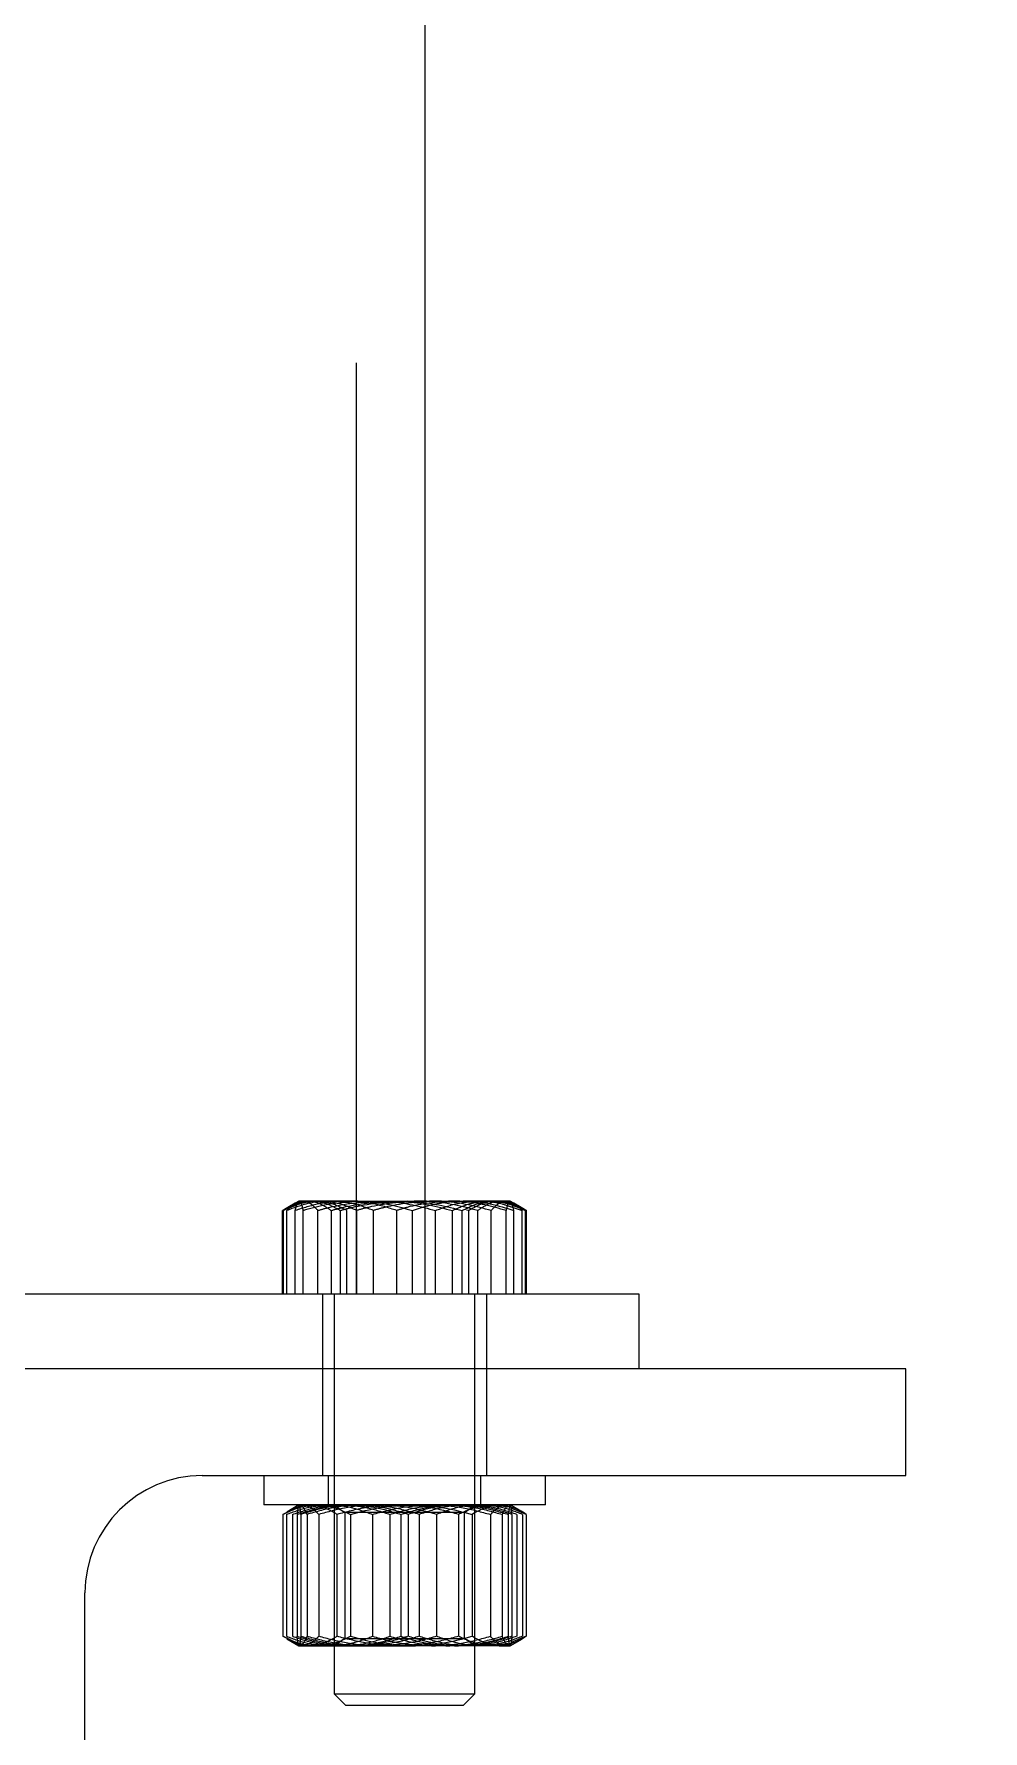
# Model space of a CAD drawing. Header units: metres. Extents: x 0 to 21025, y 0 to 14850.
# Drawn here: x 2091.2 to 2172.1, y 11661.8 to 11806.4 of the extents above; entities that cross this region are included whole.
import ezdxf

# ---------------------------------------------------------------- set-up
doc = ezdxf.new("R2010")
doc.units = ezdxf.units.M
doc.header["$LTSCALE"] = 25
doc.linetypes.add('HIDDEN2', pattern=[4.7625, 3.175, -1.5875])
doc.linetypes.add('PHANTOM', pattern=[63.5, 31.75, -6.35, 6.35, -6.35, 6.35, -6.35])
for name, color, linetype in [('SL1', 8, 'Continuous'), ('SL4', 4, 'Continuous'), ('SRE', 2, 'PHANTOM'), ('ST1', 7, 'HIDDEN2')]:
    doc.layers.add(name, color=color, linetype=linetype)

msp = doc.modelspace()

# ---------------------------------------------------------------- linework, layer by layer
at = {"layer": 'SL1'}
for p, q in [((2165.517, 11692.681), (2019.517, 11692.681)), ((2165.517, 11683.581), (2165.517, 11692.681)), ((2105.567, 11683.581), (2165.517, 11683.581)), ((2095.567, 11453.781), (2095.567, 11673.581))]:
    msp.add_line(p, q, dxfattribs=at)
msp.add_arc((2105.567, 11673.581), 10, 90, 180, dxfattribs=at)
at = {"layer": 'SL4'}
for p, q in [((2124.552, 11706.981), (2124.552, 13042.681)), ((2118.809, 11706.981), (2113.82, 11706.981)), ((2118.809, 11706.981), (2127.791, 11706.981)), ((2131.783, 11706.981), (2127.791, 11706.981)), ((2132.117, 11706.799), (2131.802, 11706.981)), ((2113.488, 11699.031), (2113.488, 11706.177)), ((2114.152, 11699.031), (2114.152, 11706.177)), ((2123.466, 11699.031), (2123.466, 11706.177)), ((2132.044, 11706.434), (2132.827, 11706.177)), ((2132.115, 11699.031), (2132.115, 11706.177)), ((2132.603, 11706.518), (2132.117, 11706.799)), ((2133.119, 11706.177), (2132.586, 11706.488)), ((2132.827, 11699.031), (2132.827, 11706.177)), ((2132.886, 11706.267), (2133.119, 11706.177)), ((2133.119, 11699.031), (2133.119, 11706.177)), ((2133.189, 11699.031), (2133.189, 11706.177)), ((2142.802, 11699.031), (2042.802, 11699.031)), ((2142.802, 11692.681), (2142.802, 11699.031)), ((2110.802, 11683.581), (2110.802, 11681.081)), ((2134.802, 11681.081), (2134.802, 11683.581)), ((2117.478, 11681.081), (2110.802, 11681.081)), ((2113.802, 11681.081), (2112.759, 11680.479)), ((2134.802, 11681.081), (2117.478, 11681.081)), ((2132.844, 11680.479), (2131.802, 11681.081)), ((2112.781, 11680.432), (2112.431, 11680.277)), ((2112.431, 11680.277), (2112.431, 11669.885)), ((2118.191, 11680.277), (2118.191, 11669.885)), ((2128.562, 11680.277), (2128.562, 11669.885)), ((2133.173, 11680.277), (2133.173, 11669.885)), ((2112.781, 11669.731), (2112.431, 11669.885)), ((2112.759, 11669.683), (2113.802, 11669.081)), ((2131.802, 11669.081), (2132.844, 11669.683)), ((2113.802, 11669.081), (2115.311, 11669.081)), ((2115.311, 11669.081), (2123.377, 11669.081)), ((2116.802, 11669.081), (2116.802, 11664.995)), ((2130.868, 11669.081), (2123.377, 11669.081)), ((2128.802, 11664.995), (2128.802, 11669.081)), ((2130.868, 11669.081), (2131.802, 11669.081)), ((2116.802, 11664.995), (2117.766, 11664.031)), ((2116.802, 11664.995), (2120.14, 11664.995)), ((2120.14, 11664.995), (2128.802, 11664.995)), ((2127.838, 11664.031), (2128.802, 11664.995)), ((2117.766, 11664.031), (2120.568, 11664.031)), ((2120.568, 11664.031), (2127.838, 11664.031))]:
    msp.add_line(p, q, dxfattribs=at)
for points, knots in [([(2113.488, 11706.177), (2113.542, 11706.402), (2113.651, 11706.855), (2113.763, 11706.939), (2113.82, 11706.981)], [0, 0, 0, 0, 0.495458, 1, 1, 1, 1]), ([(2113.82, 11706.981), (2113.828, 11706.98), (2113.888, 11706.973), (2114, 11706.797), (2114.101, 11706.385), (2114.152, 11706.177)], [0, 0, 0, 0, 0.07009, 0.5307844, 1, 1, 1, 1]), ([(2114.152, 11706.177), (2114.45, 11706.271), (2115.966, 11706.746), (2117.542, 11706.876), (2118.809, 11706.981)], [0, 0, 0, 0, 0.1963527, 1, 1, 1, 1]), ([(2118.809, 11706.981), (2119.156, 11706.973), (2120.732, 11706.937), (2122.268, 11706.51), (2123.466, 11706.177)], [0, 0, 0, 0, 0.2203639, 1, 1, 1, 1]), ([(2123.466, 11706.177), (2124.168, 11706.402), (2125.586, 11706.855), (2127.051, 11706.939), (2127.791, 11706.981)], [0, 0, 0, 0, 0.495458, 1, 1, 1, 1]), ([(2127.791, 11706.981), (2127.893, 11706.98), (2128.669, 11706.973), (2130.133, 11706.797), (2131.451, 11706.385), (2132.115, 11706.177)], [0, 0, 0, 0, 0.07009, 0.5307844, 1, 1, 1, 1]), ([(2132.115, 11706.177), (2132.061, 11706.402), (2131.953, 11706.855), (2131.84, 11706.939), (2131.783, 11706.981)], [0, 0, 0, 0, 0.495458, 1, 1, 1, 1]), ([(2132.827, 11706.177), (2132.614, 11706.427), (2132.377, 11706.703), (2132.132, 11706.777), (2132.108, 11706.784)], [0, 0, 0, 0, 0.9023039, 1, 1, 1, 1]), ([(2112.431, 11680.277), (2112.898, 11680.502), (2113.843, 11680.955), (2114.819, 11681.039), (2115.311, 11681.081)], [0, 0, 0, 0, 0.495458, 1, 1, 1, 1]), ([(2115.311, 11681.081), (2115.379, 11681.08), (2115.896, 11681.073), (2116.871, 11680.897), (2117.749, 11680.485), (2118.191, 11680.277)], [0, 0, 0, 0, 0.07009, 0.5307844, 1, 1, 1, 1]), ([(2118.191, 11680.277), (2119.033, 11680.502), (2120.733, 11680.955), (2122.49, 11681.039), (2123.377, 11681.081)], [0, 0, 0, 0, 0.495458, 1, 1, 1, 1]), ([(2123.377, 11681.081), (2123.5, 11681.08), (2124.431, 11681.073), (2126.186, 11680.897), (2127.765, 11680.485), (2128.562, 11680.277)], [0, 0, 0, 0, 0.07009, 0.5307844, 1, 1, 1, 1]), ([(2130.868, 11681.081), (2130.658, 11681.069), (2129.878, 11681.025), (2129.118, 11680.593), (2128.562, 11680.277)], [0, 0, 0, 0, 0.2686336, 1, 1, 1, 1]), ([(2133.173, 11680.277), (2132.979, 11680.399), (2132.228, 11680.87), (2131.447, 11680.991), (2130.868, 11681.081)], [0, 0, 0, 0, 0.25755135, 1, 1, 1, 1]), ([(2112.431, 11669.885), (2112.898, 11669.66), (2113.843, 11669.207), (2114.819, 11669.123), (2115.311, 11669.081)], [0, 0, 0, 0, 0.495458, 1, 1, 1, 1]), ([(2115.311, 11669.081), (2115.379, 11669.082), (2115.896, 11669.089), (2116.871, 11669.265), (2117.749, 11669.677), (2118.191, 11669.885)], [0, 0, 0, 0, 0.07009, 0.5307844, 1, 1, 1, 1]), ([(2118.191, 11669.885), (2119.033, 11669.66), (2120.733, 11669.207), (2122.49, 11669.123), (2123.377, 11669.081)], [0, 0, 0, 0, 0.495458, 1, 1, 1, 1]), ([(2123.377, 11669.081), (2123.5, 11669.082), (2124.431, 11669.089), (2126.186, 11669.265), (2127.765, 11669.677), (2128.562, 11669.885)], [0, 0, 0, 0, 0.07009, 0.5307844, 1, 1, 1, 1]), ([(2130.868, 11669.081), (2130.658, 11669.093), (2129.878, 11669.138), (2129.118, 11669.569), (2128.562, 11669.885)], [0, 0, 0, 0, 0.2686336, 1, 1, 1, 1]), ([(2133.173, 11669.885), (2132.979, 11669.764), (2132.228, 11669.293), (2131.447, 11669.171), (2130.868, 11669.081)], [0, 0, 0, 0, 0.25755135, 1, 1, 1, 1])]:
    msp.add_open_spline(points, degree=3, knots=knots, dxfattribs=at)
at = {"layer": 'SRE'}
msp.add_circle((2089.467, 11635.144), 256.394, dxfattribs=at)
at = {"layer": 'ST1'}
for p, q in [((2118.702, 11699.031), (2118.702, 13036.331)), ((2113.802, 11706.981), (2113.486, 11706.799)), ((2113.82, 11706.981), (2113.802, 11706.981)), ((2123.075, 11706.981), (2122.877, 11706.956)), ((2124.552, 11699.031), (2124.552, 11706.981)), ((2132.108, 11706.784), (2131.506, 11706.981)), ((2131.802, 11706.981), (2131.783, 11706.981)), ((2112.414, 11699.031), (2112.414, 11706.177)), ((2112.485, 11699.031), (2112.485, 11706.177)), ((2113, 11706.518), (2112.575, 11706.273)), ((2112.776, 11699.031), (2112.776, 11706.177)), ((2113.486, 11706.799), (2113, 11706.518)), ((2115.42, 11699.031), (2115.42, 11706.177)), ((2116.562, 11699.031), (2116.562, 11706.177)), ((2117.335, 11699.031), (2117.335, 11706.177)), ((2117.881, 11699.031), (2117.881, 11706.177)), ((2118.725, 11699.031), (2118.725, 11706.177)), ((2120.158, 11699.031), (2120.158, 11706.177)), ((2122.137, 11699.031), (2122.137, 11706.177)), ((2125.446, 11699.031), (2125.446, 11706.177)), ((2126.879, 11699.031), (2126.879, 11706.177)), ((2127.722, 11699.031), (2127.722, 11706.177)), ((2128.269, 11706.177), (2128.07, 11706.215)), ((2128.269, 11699.031), (2128.269, 11706.177)), ((2129.042, 11699.031), (2129.042, 11706.177)), ((2130.184, 11699.031), (2130.184, 11706.177)), ((2131.451, 11699.031), (2131.451, 11706.177)), ((2133.028, 11706.273), (2132.603, 11706.518)), ((2133.189, 11706.177), (2133.02, 11706.259)), ((2115.802, 11699.031), (2115.802, 11692.681)), ((2116.802, 11699.031), (2116.802, 11669.081)), ((2128.802, 11669.081), (2128.802, 11699.031)), ((2129.802, 11692.681), (2129.802, 11699.031)), ((2115.802, 11692.681), (2115.802, 11683.581)), ((2129.802, 11683.581), (2129.802, 11692.681)), ((2116.302, 11683.581), (2116.302, 11681.081)), ((2129.302, 11681.081), (2129.302, 11683.581)), ((2116.802, 11681.081), (2116.802, 11681.056)), ((2128.179, 11681.056), (2116.802, 11681.056)), ((2116.802, 11681.056), (2117.702, 11680.426)), ((2127.902, 11680.426), (2128.802, 11681.056)), ((2128.802, 11681.056), (2128.179, 11681.056)), ((2128.802, 11681.056), (2128.802, 11681.081)), ((2131.596, 11680.885), (2130.292, 11681.081)), ((2133.173, 11680.277), (2131.898, 11680.804)), ((2112.751, 11680.277), (2112.751, 11669.885)), ((2113.242, 11680.277), (2113.242, 11669.885)), ((2113.648, 11680.277), (2113.648, 11669.885)), ((2113.964, 11680.277), (2113.964, 11669.885)), ((2114.491, 11680.277), (2114.491, 11669.885)), ((2115.487, 11680.277), (2115.487, 11669.885)), ((2117.041, 11680.277), (2117.041, 11669.885)), ((2127.902, 11680.426), (2117.702, 11680.426)), ((2117.702, 11680.426), (2117.702, 11669.711)), ((2120.066, 11680.277), (2120.066, 11669.885)), ((2121.553, 11680.277), (2121.553, 11669.885)), ((2122.486, 11680.277), (2122.486, 11669.885)), ((2123.117, 11680.277), (2123.117, 11669.885)), ((2124.051, 11680.277), (2124.051, 11669.885)), ((2125.537, 11680.277), (2125.537, 11669.885)), ((2127.412, 11680.277), (2127.412, 11669.885)), ((2127.902, 11669.711), (2127.902, 11680.426)), ((2130.117, 11680.277), (2130.117, 11669.885)), ((2131.112, 11680.277), (2131.112, 11669.885)), ((2131.64, 11680.277), (2131.64, 11669.885)), ((2131.955, 11680.277), (2131.955, 11669.885)), ((2132.361, 11680.277), (2132.361, 11669.885)), ((2132.852, 11680.277), (2132.852, 11669.885)), ((2117.702, 11669.711), (2116.802, 11669.081)), ((2117.702, 11669.711), (2127.372, 11669.711)), ((2127.372, 11669.711), (2127.722, 11669.711)), ((2127.722, 11669.711), (2127.865, 11669.711)), ((2128.802, 11669.081), (2127.902, 11669.711)), ((2131.596, 11669.277), (2130.292, 11669.081)), ((2132.124, 11669.371), (2131.484, 11669.081)), ((2131.865, 11669.208), (2131.736, 11669.081)), ((2133.173, 11669.885), (2131.898, 11669.358)), ((2113.867, 11669.081), (2113.736, 11669.13))]:
    msp.add_line(p, q, dxfattribs=at)
for points, knots in [([(2115.148, 11706.981), (2115.083, 11706.98), (2114.592, 11706.973), (2113.667, 11706.797), (2112.834, 11706.385), (2112.414, 11706.177)], [0, 0, 0, 0, 0.07009003, 0.53078443, 1, 1, 1, 1]), ([(2112.485, 11706.177), (2112.816, 11706.402), (2113.484, 11706.855), (2114.175, 11706.939), (2114.523, 11706.981)], [0, 0, 0, 0, 0.495458, 1, 1, 1, 1]), ([(2115.605, 11706.981), (2115.531, 11706.98), (2114.971, 11706.973), (2113.915, 11706.797), (2112.964, 11706.385), (2112.485, 11706.177)], [0, 0, 0, 0, 0.07009, 0.5307844, 1, 1, 1, 1]), ([(2112.583, 11706.259), (2112.927, 11706.45), (2113.678, 11706.868), (2114.454, 11706.941), (2114.874, 11706.981)], [0, 0, 0, 0, 0.4577152, 1, 1, 1, 1]), ([(2112.776, 11706.177), (2112.991, 11706.402), (2113.424, 11706.855), (2113.872, 11706.939), (2114.098, 11706.981)], [0, 0, 0, 0, 0.495458, 1, 1, 1, 1]), ([(2116.467, 11706.981), (2116.379, 11706.98), (2115.717, 11706.973), (2114.468, 11706.797), (2113.343, 11706.385), (2112.776, 11706.177)], [0, 0, 0, 0, 0.07009, 0.5307844, 1, 1, 1, 1]), ([(2117.813, 11706.981), (2117.71, 11706.98), (2116.934, 11706.973), (2115.47, 11706.797), (2114.153, 11706.385), (2113.488, 11706.177)], [0, 0, 0, 0, 0.07009, 0.5307844, 1, 1, 1, 1]), ([(2114.098, 11706.981), (2114.129, 11706.98), (2114.366, 11706.973), (2114.814, 11706.797), (2115.217, 11706.385), (2115.42, 11706.177)], [0, 0, 0, 0, 0.07009, 0.5307844, 1, 1, 1, 1]), ([(2114.523, 11706.981), (2114.571, 11706.98), (2114.937, 11706.973), (2115.627, 11706.797), (2116.248, 11706.385), (2116.562, 11706.177)], [0, 0, 0, 0, 0.07009, 0.5307844, 1, 1, 1, 1]), ([(2114.874, 11706.981), (2114.933, 11706.98), (2115.374, 11706.973), (2116.207, 11706.797), (2116.956, 11706.385), (2117.335, 11706.177)], [0, 0, 0, 0, 0.07009, 0.5307844, 1, 1, 1, 1]), ([(2117.881, 11706.177), (2117.437, 11706.402), (2116.541, 11706.855), (2115.615, 11706.939), (2115.148, 11706.981)], [0, 0, 0, 0, 0.49545796, 1, 1, 1, 1]), ([(2115.42, 11706.177), (2115.74, 11706.271), (2117.372, 11706.746), (2119.069, 11706.876), (2120.433, 11706.981)], [0, 0, 0, 0, 0.1963527, 1, 1, 1, 1]), ([(2118.725, 11706.177), (2118.218, 11706.402), (2117.195, 11706.855), (2116.138, 11706.939), (2115.605, 11706.981)], [0, 0, 0, 0, 0.495458, 1, 1, 1, 1]), ([(2120.158, 11706.177), (2119.558, 11706.402), (2118.348, 11706.855), (2117.098, 11706.939), (2116.467, 11706.981)], [0, 0, 0, 0, 0.495458, 1, 1, 1, 1]), ([(2116.562, 11706.177), (2116.891, 11706.271), (2118.57, 11706.746), (2120.317, 11706.876), (2121.72, 11706.981)], [0, 0, 0, 0, 0.1963527, 1, 1, 1, 1]), ([(2117.335, 11706.177), (2117.666, 11706.271), (2119.357, 11706.746), (2121.115, 11706.876), (2122.528, 11706.981)], [0, 0, 0, 0, 0.1963527, 1, 1, 1, 1]), ([(2122.137, 11706.177), (2121.435, 11706.402), (2120.018, 11706.855), (2118.552, 11706.939), (2117.813, 11706.981)], [0, 0, 0, 0, 0.495458, 1, 1, 1, 1]), ([(2123.883, 11706.981), (2122.48, 11706.876), (2120.734, 11706.746), (2119.054, 11706.271), (2118.725, 11706.177)], [0, 0, 0, 0, 0.8036473, 1, 1, 1, 1]), ([(2125.171, 11706.981), (2123.807, 11706.876), (2122.11, 11706.746), (2120.478, 11706.271), (2120.158, 11706.177)], [0, 0, 0, 0, 0.8036473, 1, 1, 1, 1]), ([(2120.433, 11706.981), (2120.806, 11706.973), (2122.502, 11706.937), (2124.156, 11706.51), (2125.446, 11706.177)], [0, 0, 0, 0, 0.2203639, 1, 1, 1, 1]), ([(2121.72, 11706.981), (2122.105, 11706.973), (2123.85, 11706.937), (2125.552, 11706.51), (2126.879, 11706.177)], [0, 0, 0, 0, 0.2203639, 1, 1, 1, 1]), ([(2126.794, 11706.981), (2125.527, 11706.876), (2123.951, 11706.746), (2122.435, 11706.271), (2122.137, 11706.177)], [0, 0, 0, 0, 0.8036473, 1, 1, 1, 1]), ([(2122.528, 11706.981), (2122.915, 11706.973), (2124.673, 11706.937), (2126.386, 11706.51), (2127.722, 11706.177)], [0, 0, 0, 0, 0.2203639, 1, 1, 1, 1]), ([(2129.042, 11706.177), (2127.715, 11706.51), (2126.013, 11706.937), (2124.268, 11706.973), (2123.883, 11706.981)], [0, 0, 0, 0, 0.7796361, 1, 1, 1, 1]), ([(2130.184, 11706.177), (2128.894, 11706.51), (2127.24, 11706.937), (2125.544, 11706.973), (2125.171, 11706.981)], [0, 0, 0, 0, 0.7796361, 1, 1, 1, 1]), ([(2125.446, 11706.177), (2126.045, 11706.402), (2127.255, 11706.855), (2128.505, 11706.939), (2129.137, 11706.981)], [0, 0, 0, 0, 0.495458, 1, 1, 1, 1]), ([(2131.451, 11706.177), (2130.253, 11706.51), (2128.717, 11706.937), (2127.142, 11706.973), (2126.794, 11706.981)], [0, 0, 0, 0, 0.7796361, 1, 1, 1, 1]), ([(2126.879, 11706.177), (2127.385, 11706.402), (2128.408, 11706.855), (2129.465, 11706.939), (2129.999, 11706.981)], [0, 0, 0, 0, 0.495458, 1, 1, 1, 1]), ([(2127.722, 11706.177), (2128.166, 11706.402), (2129.062, 11706.855), (2129.988, 11706.939), (2130.456, 11706.981)], [0, 0, 0, 0, 0.49545796, 1, 1, 1, 1]), ([(2130.729, 11706.981), (2130.671, 11706.98), (2130.229, 11706.973), (2129.396, 11706.797), (2128.647, 11706.385), (2128.269, 11706.177)], [0, 0, 0, 0, 0.07009, 0.5307844, 1, 1, 1, 1]), ([(2131.08, 11706.981), (2131.032, 11706.98), (2130.666, 11706.973), (2129.976, 11706.797), (2129.355, 11706.385), (2129.042, 11706.177)], [0, 0, 0, 0, 0.07009, 0.5307844, 1, 1, 1, 1]), ([(2129.137, 11706.981), (2129.224, 11706.98), (2129.886, 11706.972), (2130.87, 11706.852), (2131.736, 11706.544), (2132.044, 11706.434)], [0, 0, 0, 0, 0.0892702, 0.6760336, 1, 1, 1, 1]), ([(2129.999, 11706.981), (2130.073, 11706.98), (2130.633, 11706.973), (2131.61, 11706.816), (2132.483, 11706.441), (2132.886, 11706.267)], [0, 0, 0, 0, 0.0758106, 0.5741054, 1, 1, 1, 1]), ([(2131.506, 11706.981), (2131.474, 11706.98), (2131.237, 11706.973), (2130.789, 11706.797), (2130.387, 11706.385), (2130.184, 11706.177)], [0, 0, 0, 0, 0.07009, 0.5307844, 1, 1, 1, 1]), ([(2130.456, 11706.981), (2130.52, 11706.98), (2131.011, 11706.973), (2131.936, 11706.797), (2132.769, 11706.385), (2133.189, 11706.177)], [0, 0, 0, 0, 0.07009, 0.5307844, 1, 1, 1, 1]), ([(2132.778, 11706.376), (2132.514, 11706.52), (2131.843, 11706.887), (2131.15, 11706.945), (2130.729, 11706.981)], [0, 0, 0, 0, 0.3927689, 1, 1, 1, 1]), ([(2132.586, 11706.488), (2132.431, 11706.588), (2131.939, 11706.905), (2131.429, 11706.95), (2131.08, 11706.981)], [0, 0, 0, 0, 0.3142302, 1, 1, 1, 1]), ([(2131.783, 11706.981), (2131.775, 11706.98), (2131.716, 11706.973), (2131.603, 11706.797), (2131.502, 11706.385), (2131.451, 11706.177)], [0, 0, 0, 0, 0.07009, 0.5307844, 1, 1, 1, 1]), ([(2112.751, 11680.277), (2113.345, 11680.502), (2114.544, 11680.955), (2115.783, 11681.039), (2116.409, 11681.081)], [0, 0, 0, 0, 0.495458, 1, 1, 1, 1]), ([(2114.736, 11681.081), (2114.526, 11681.071), (2113.865, 11681.039), (2113.221, 11680.678), (2112.781, 11680.432)], [0, 0, 0, 0, 0.3170082, 1, 1, 1, 1]), ([(2113.242, 11680.277), (2113.917, 11680.502), (2115.279, 11680.955), (2116.687, 11681.039), (2117.398, 11681.081)], [0, 0, 0, 0, 0.49545796, 1, 1, 1, 1]), ([(2113.648, 11680.277), (2114.366, 11680.502), (2115.814, 11680.955), (2117.311, 11681.039), (2118.067, 11681.081)], [0, 0, 0, 0, 0.495458, 1, 1, 1, 1]), ([(2113.798, 11681.069), (2113.786, 11681.058), (2113.735, 11681.011), (2113.686, 11680.597), (2113.648, 11680.277)], [0, 0, 0, 0, 0.22865308, 1, 1, 1, 1]), ([(2113.964, 11680.277), (2113.95, 11680.399), (2113.899, 11680.87), (2113.845, 11680.991), (2113.806, 11681.081)], [0, 0, 0, 0, 0.2575513, 1, 1, 1, 1]), ([(2114.491, 11680.277), (2114.439, 11680.399), (2114.235, 11680.87), (2114.024, 11680.991), (2113.867, 11681.081)], [0, 0, 0, 0, 0.2575513, 1, 1, 1, 1]), ([(2118.54, 11681.081), (2118.432, 11681.08), (2117.61, 11681.073), (2116.061, 11680.897), (2114.667, 11680.485), (2113.964, 11680.277)], [0, 0, 0, 0, 0.07009, 0.5307844, 1, 1, 1, 1]), ([(2115.487, 11680.277), (2115.372, 11680.399), (2114.926, 11680.87), (2114.463, 11680.991), (2114.119, 11681.081)], [0, 0, 0, 0, 0.2575513, 1, 1, 1, 1]), ([(2119.271, 11681.081), (2119.158, 11681.08), (2118.3, 11681.073), (2116.682, 11680.897), (2115.226, 11680.485), (2114.491, 11680.277)], [0, 0, 0, 0, 0.07009, 0.5307844, 1, 1, 1, 1]), ([(2117.041, 11680.277), (2116.847, 11680.399), (2116.096, 11680.87), (2115.315, 11680.991), (2114.736, 11681.081)], [0, 0, 0, 0, 0.2575513, 1, 1, 1, 1]), ([(2120.512, 11681.081), (2120.393, 11681.08), (2119.491, 11681.073), (2117.79, 11680.897), (2116.259, 11680.485), (2115.487, 11680.277)], [0, 0, 0, 0, 0.07009, 0.5307844, 1, 1, 1, 1]), ([(2116.409, 11681.081), (2116.495, 11681.08), (2117.152, 11681.073), (2118.39, 11680.897), (2119.504, 11680.485), (2120.066, 11680.277)], [0, 0, 0, 0, 0.07009, 0.5307844, 1, 1, 1, 1]), ([(2122.226, 11681.081), (2122.104, 11681.08), (2121.173, 11681.073), (2119.418, 11680.897), (2117.838, 11680.485), (2117.041, 11680.277)], [0, 0, 0, 0, 0.07009, 0.5307844, 1, 1, 1, 1]), ([(2117.398, 11681.081), (2117.496, 11681.08), (2118.242, 11681.073), (2119.648, 11680.897), (2120.914, 11680.485), (2121.553, 11680.277)], [0, 0, 0, 0, 0.07009, 0.5307844, 1, 1, 1, 1]), ([(2118.067, 11681.081), (2118.172, 11681.08), (2118.965, 11681.073), (2120.461, 11680.897), (2121.807, 11680.485), (2122.486, 11680.277)], [0, 0, 0, 0, 0.07009, 0.5307844, 1, 1, 1, 1]), ([(2123.117, 11680.277), (2122.374, 11680.502), (2120.874, 11680.955), (2119.323, 11681.039), (2118.54, 11681.081)], [0, 0, 0, 0, 0.495458, 1, 1, 1, 1]), ([(2124.051, 11680.277), (2123.274, 11680.502), (2121.708, 11680.955), (2120.088, 11681.039), (2119.271, 11681.081)], [0, 0, 0, 0, 0.495458, 1, 1, 1, 1]), ([(2120.066, 11680.277), (2120.882, 11680.502), (2122.529, 11680.955), (2124.232, 11681.039), (2125.091, 11681.081)], [0, 0, 0, 0, 0.495458, 1, 1, 1, 1]), ([(2125.537, 11680.277), (2124.721, 11680.502), (2123.074, 11680.955), (2121.371, 11681.039), (2120.512, 11681.081)], [0, 0, 0, 0, 0.495458, 1, 1, 1, 1]), ([(2121.553, 11680.277), (2122.329, 11680.502), (2123.896, 11680.955), (2125.515, 11681.039), (2126.332, 11681.081)], [0, 0, 0, 0, 0.495458, 1, 1, 1, 1]), ([(2127.412, 11680.277), (2126.57, 11680.502), (2124.87, 11680.955), (2123.113, 11681.039), (2122.226, 11681.081)], [0, 0, 0, 0, 0.49545796, 1, 1, 1, 1]), ([(2122.486, 11680.277), (2123.229, 11680.502), (2124.729, 11680.955), (2126.28, 11681.039), (2127.063, 11681.081)], [0, 0, 0, 0, 0.495458, 1, 1, 1, 1]), ([(2127.536, 11681.081), (2127.432, 11681.08), (2126.638, 11681.073), (2125.143, 11680.897), (2123.797, 11680.485), (2123.117, 11680.277)], [0, 0, 0, 0, 0.07009, 0.5307844, 1, 1, 1, 1]), ([(2128.206, 11681.081), (2128.107, 11681.08), (2127.361, 11681.073), (2125.955, 11680.897), (2124.689, 11680.485), (2124.051, 11680.277)], [0, 0, 0, 0, 0.07009, 0.5307844, 1, 1, 1, 1]), ([(2125.091, 11681.081), (2125.21, 11681.08), (2126.112, 11681.073), (2127.813, 11680.897), (2129.344, 11680.485), (2130.117, 11680.277)], [0, 0, 0, 0, 0.07009, 0.5307844, 1, 1, 1, 1]), ([(2129.195, 11681.081), (2129.108, 11681.08), (2128.451, 11681.073), (2127.214, 11680.897), (2126.099, 11680.485), (2125.537, 11680.277)], [0, 0, 0, 0, 0.07009003, 0.53078443, 1, 1, 1, 1]), ([(2126.332, 11681.081), (2126.446, 11681.08), (2127.304, 11681.073), (2128.921, 11680.897), (2130.377, 11680.485), (2131.112, 11680.277)], [0, 0, 0, 0, 0.07009, 0.5307844, 1, 1, 1, 1]), ([(2127.063, 11681.081), (2127.171, 11681.08), (2127.993, 11681.073), (2129.542, 11680.897), (2130.936, 11680.485), (2131.64, 11680.277)], [0, 0, 0, 0, 0.07009, 0.5307844, 1, 1, 1, 1]), ([(2130.292, 11681.081), (2130.224, 11681.08), (2129.707, 11681.073), (2128.732, 11680.897), (2127.855, 11680.485), (2127.412, 11680.277)], [0, 0, 0, 0, 0.07009, 0.5307844, 1, 1, 1, 1]), ([(2131.955, 11680.277), (2131.238, 11680.502), (2129.789, 11680.955), (2128.292, 11681.039), (2127.536, 11681.081)], [0, 0, 0, 0, 0.495458, 1, 1, 1, 1]), ([(2132.361, 11680.277), (2131.686, 11680.502), (2130.324, 11680.955), (2128.916, 11681.039), (2128.206, 11681.081)], [0, 0, 0, 0, 0.495458, 1, 1, 1, 1]), ([(2132.852, 11680.277), (2132.258, 11680.502), (2131.059, 11680.955), (2129.82, 11681.039), (2129.195, 11681.081)], [0, 0, 0, 0, 0.495458, 1, 1, 1, 1]), ([(2131.484, 11681.081), (2131.36, 11681.069), (2130.897, 11681.025), (2130.446, 11680.593), (2130.117, 11680.277)], [0, 0, 0, 0, 0.2686336, 1, 1, 1, 1]), ([(2131.736, 11681.081), (2131.68, 11681.069), (2131.468, 11681.025), (2131.262, 11680.593), (2131.112, 11680.277)], [0, 0, 0, 0, 0.2686336, 1, 1, 1, 1]), ([(2131.797, 11681.081), (2131.783, 11681.069), (2131.73, 11681.025), (2131.678, 11680.593), (2131.64, 11680.277)], [0, 0, 0, 0, 0.2686336, 1, 1, 1, 1]), ([(2131.955, 11680.277), (2131.942, 11680.399), (2131.893, 11680.848), (2131.843, 11680.964), (2131.806, 11681.049)], [0, 0, 0, 0, 0.2715694, 1, 1, 1, 1]), ([(2112.751, 11669.885), (2113.345, 11669.66), (2114.544, 11669.207), (2115.783, 11669.123), (2116.409, 11669.081)], [0, 0, 0, 0, 0.495458, 1, 1, 1, 1]), ([(2114.736, 11669.081), (2114.526, 11669.091), (2113.865, 11669.124), (2113.221, 11669.484), (2112.781, 11669.731)], [0, 0, 0, 0, 0.3170082, 1, 1, 1, 1]), ([(2113.242, 11669.885), (2113.917, 11669.66), (2115.279, 11669.207), (2116.687, 11669.123), (2117.398, 11669.081)], [0, 0, 0, 0, 0.495458, 1, 1, 1, 1]), ([(2114.119, 11669.081), (2113.994, 11669.082), (2113.779, 11669.084), (2113.57, 11669.266), (2113.482, 11669.342)], [0, 0, 0, 0, 0.5799639, 1, 1, 1, 1]), ([(2113.648, 11669.885), (2114.366, 11669.66), (2115.814, 11669.207), (2117.311, 11669.123), (2118.067, 11669.081)], [0, 0, 0, 0, 0.495458, 1, 1, 1, 1]), ([(2113.806, 11669.081), (2113.791, 11669.093), (2113.738, 11669.138), (2113.686, 11669.569), (2113.648, 11669.885)], [0, 0, 0, 0, 0.2686336, 1, 1, 1, 1]), ([(2113.964, 11669.885), (2113.95, 11669.764), (2113.899, 11669.293), (2113.845, 11669.171), (2113.806, 11669.081)], [0, 0, 0, 0, 0.2575513, 1, 1, 1, 1]), ([(2114.491, 11669.885), (2114.439, 11669.764), (2114.235, 11669.293), (2114.024, 11669.171), (2113.867, 11669.081)], [0, 0, 0, 0, 0.2575513, 1, 1, 1, 1]), ([(2118.54, 11669.081), (2118.432, 11669.082), (2117.61, 11669.089), (2116.061, 11669.265), (2114.667, 11669.677), (2113.964, 11669.885)], [0, 0, 0, 0, 0.07009, 0.5307844, 1, 1, 1, 1]), ([(2115.487, 11669.885), (2115.372, 11669.764), (2114.926, 11669.293), (2114.463, 11669.171), (2114.119, 11669.081)], [0, 0, 0, 0, 0.2575513, 1, 1, 1, 1]), ([(2119.271, 11669.081), (2119.158, 11669.082), (2118.3, 11669.089), (2116.682, 11669.265), (2115.226, 11669.677), (2114.491, 11669.885)], [0, 0, 0, 0, 0.07009, 0.5307844, 1, 1, 1, 1]), ([(2117.041, 11669.885), (2116.847, 11669.764), (2116.096, 11669.293), (2115.315, 11669.171), (2114.736, 11669.081)], [0, 0, 0, 0, 0.25755135, 1, 1, 1, 1]), ([(2120.512, 11669.081), (2120.393, 11669.082), (2119.491, 11669.089), (2117.79, 11669.265), (2116.259, 11669.677), (2115.487, 11669.885)], [0, 0, 0, 0, 0.07009, 0.5307844, 1, 1, 1, 1]), ([(2116.409, 11669.081), (2116.495, 11669.082), (2117.152, 11669.089), (2118.39, 11669.265), (2119.504, 11669.677), (2120.066, 11669.885)], [0, 0, 0, 0, 0.07009, 0.5307844, 1, 1, 1, 1]), ([(2122.226, 11669.081), (2122.104, 11669.082), (2121.173, 11669.089), (2119.418, 11669.265), (2117.838, 11669.677), (2117.041, 11669.885)], [0, 0, 0, 0, 0.07009, 0.5307844, 1, 1, 1, 1]), ([(2117.398, 11669.081), (2117.496, 11669.082), (2118.242, 11669.089), (2119.648, 11669.265), (2120.914, 11669.677), (2121.553, 11669.885)], [0, 0, 0, 0, 0.07009, 0.5307844, 1, 1, 1, 1]), ([(2118.067, 11669.081), (2118.172, 11669.082), (2118.965, 11669.089), (2120.461, 11669.265), (2121.807, 11669.677), (2122.486, 11669.885)], [0, 0, 0, 0, 0.07009, 0.5307844, 1, 1, 1, 1]), ([(2123.117, 11669.885), (2122.374, 11669.66), (2120.874, 11669.207), (2119.323, 11669.123), (2118.54, 11669.081)], [0, 0, 0, 0, 0.495458, 1, 1, 1, 1]), ([(2124.051, 11669.885), (2123.274, 11669.66), (2121.708, 11669.207), (2120.088, 11669.123), (2119.271, 11669.081)], [0, 0, 0, 0, 0.495458, 1, 1, 1, 1]), ([(2120.066, 11669.885), (2120.882, 11669.66), (2122.529, 11669.207), (2124.232, 11669.123), (2125.091, 11669.081)], [0, 0, 0, 0, 0.495458, 1, 1, 1, 1]), ([(2125.537, 11669.885), (2124.721, 11669.66), (2123.074, 11669.207), (2121.371, 11669.123), (2120.512, 11669.081)], [0, 0, 0, 0, 0.495458, 1, 1, 1, 1]), ([(2121.553, 11669.885), (2122.329, 11669.66), (2123.896, 11669.207), (2125.515, 11669.123), (2126.332, 11669.081)], [0, 0, 0, 0, 0.495458, 1, 1, 1, 1]), ([(2127.412, 11669.885), (2126.57, 11669.66), (2124.87, 11669.207), (2123.113, 11669.123), (2122.226, 11669.081)], [0, 0, 0, 0, 0.495458, 1, 1, 1, 1]), ([(2122.486, 11669.885), (2123.229, 11669.66), (2124.729, 11669.207), (2126.28, 11669.123), (2127.063, 11669.081)], [0, 0, 0, 0, 0.495458, 1, 1, 1, 1]), ([(2127.536, 11669.081), (2127.432, 11669.082), (2126.638, 11669.089), (2125.143, 11669.265), (2123.797, 11669.677), (2123.117, 11669.885)], [0, 0, 0, 0, 0.07009, 0.5307844, 1, 1, 1, 1]), ([(2128.206, 11669.081), (2128.107, 11669.082), (2127.361, 11669.089), (2125.955, 11669.265), (2124.689, 11669.677), (2124.051, 11669.885)], [0, 0, 0, 0, 0.07009, 0.5307844, 1, 1, 1, 1]), ([(2125.091, 11669.081), (2125.21, 11669.082), (2126.112, 11669.089), (2127.813, 11669.265), (2129.344, 11669.677), (2130.117, 11669.885)], [0, 0, 0, 0, 0.07009, 0.5307844, 1, 1, 1, 1]), ([(2129.195, 11669.081), (2129.108, 11669.082), (2128.451, 11669.089), (2127.214, 11669.265), (2126.099, 11669.677), (2125.537, 11669.885)], [0, 0, 0, 0, 0.07009003, 0.53078443, 1, 1, 1, 1]), ([(2126.332, 11669.081), (2126.446, 11669.082), (2127.304, 11669.089), (2128.921, 11669.265), (2130.377, 11669.677), (2131.112, 11669.885)], [0, 0, 0, 0, 0.07009, 0.5307844, 1, 1, 1, 1]), ([(2127.063, 11669.081), (2127.171, 11669.082), (2127.993, 11669.089), (2129.542, 11669.265), (2130.936, 11669.677), (2131.64, 11669.885)], [0, 0, 0, 0, 0.07009, 0.5307844, 1, 1, 1, 1]), ([(2130.292, 11669.081), (2130.224, 11669.082), (2129.707, 11669.089), (2128.732, 11669.265), (2127.855, 11669.677), (2127.412, 11669.885)], [0, 0, 0, 0, 0.07009, 0.5307844, 1, 1, 1, 1]), ([(2131.955, 11669.885), (2131.238, 11669.66), (2129.789, 11669.207), (2128.292, 11669.123), (2127.536, 11669.081)], [0, 0, 0, 0, 0.495458, 1, 1, 1, 1]), ([(2132.361, 11669.885), (2131.686, 11669.66), (2130.324, 11669.207), (2128.916, 11669.123), (2128.206, 11669.081)], [0, 0, 0, 0, 0.495458, 1, 1, 1, 1]), ([(2132.852, 11669.885), (2132.258, 11669.66), (2131.059, 11669.207), (2129.82, 11669.123), (2129.195, 11669.081)], [0, 0, 0, 0, 0.495458, 1, 1, 1, 1]), ([(2131.484, 11669.081), (2131.36, 11669.093), (2130.897, 11669.138), (2130.446, 11669.569), (2130.117, 11669.885)], [0, 0, 0, 0, 0.2686336, 1, 1, 1, 1]), ([(2131.736, 11669.081), (2131.68, 11669.093), (2131.468, 11669.138), (2131.262, 11669.569), (2131.112, 11669.885)], [0, 0, 0, 0, 0.2686336, 1, 1, 1, 1]), ([(2131.797, 11669.081), (2131.783, 11669.093), (2131.73, 11669.138), (2131.678, 11669.569), (2131.64, 11669.885)], [0, 0, 0, 0, 0.2686336, 1, 1, 1, 1]), ([(2131.955, 11669.885), (2131.942, 11669.764), (2131.891, 11669.293), (2131.837, 11669.171), (2131.797, 11669.081)], [0, 0, 0, 0, 0.2575513, 1, 1, 1, 1])]:
    msp.add_open_spline(points, degree=3, knots=knots, dxfattribs=at)

doc.saveas('drawing.dxf')
